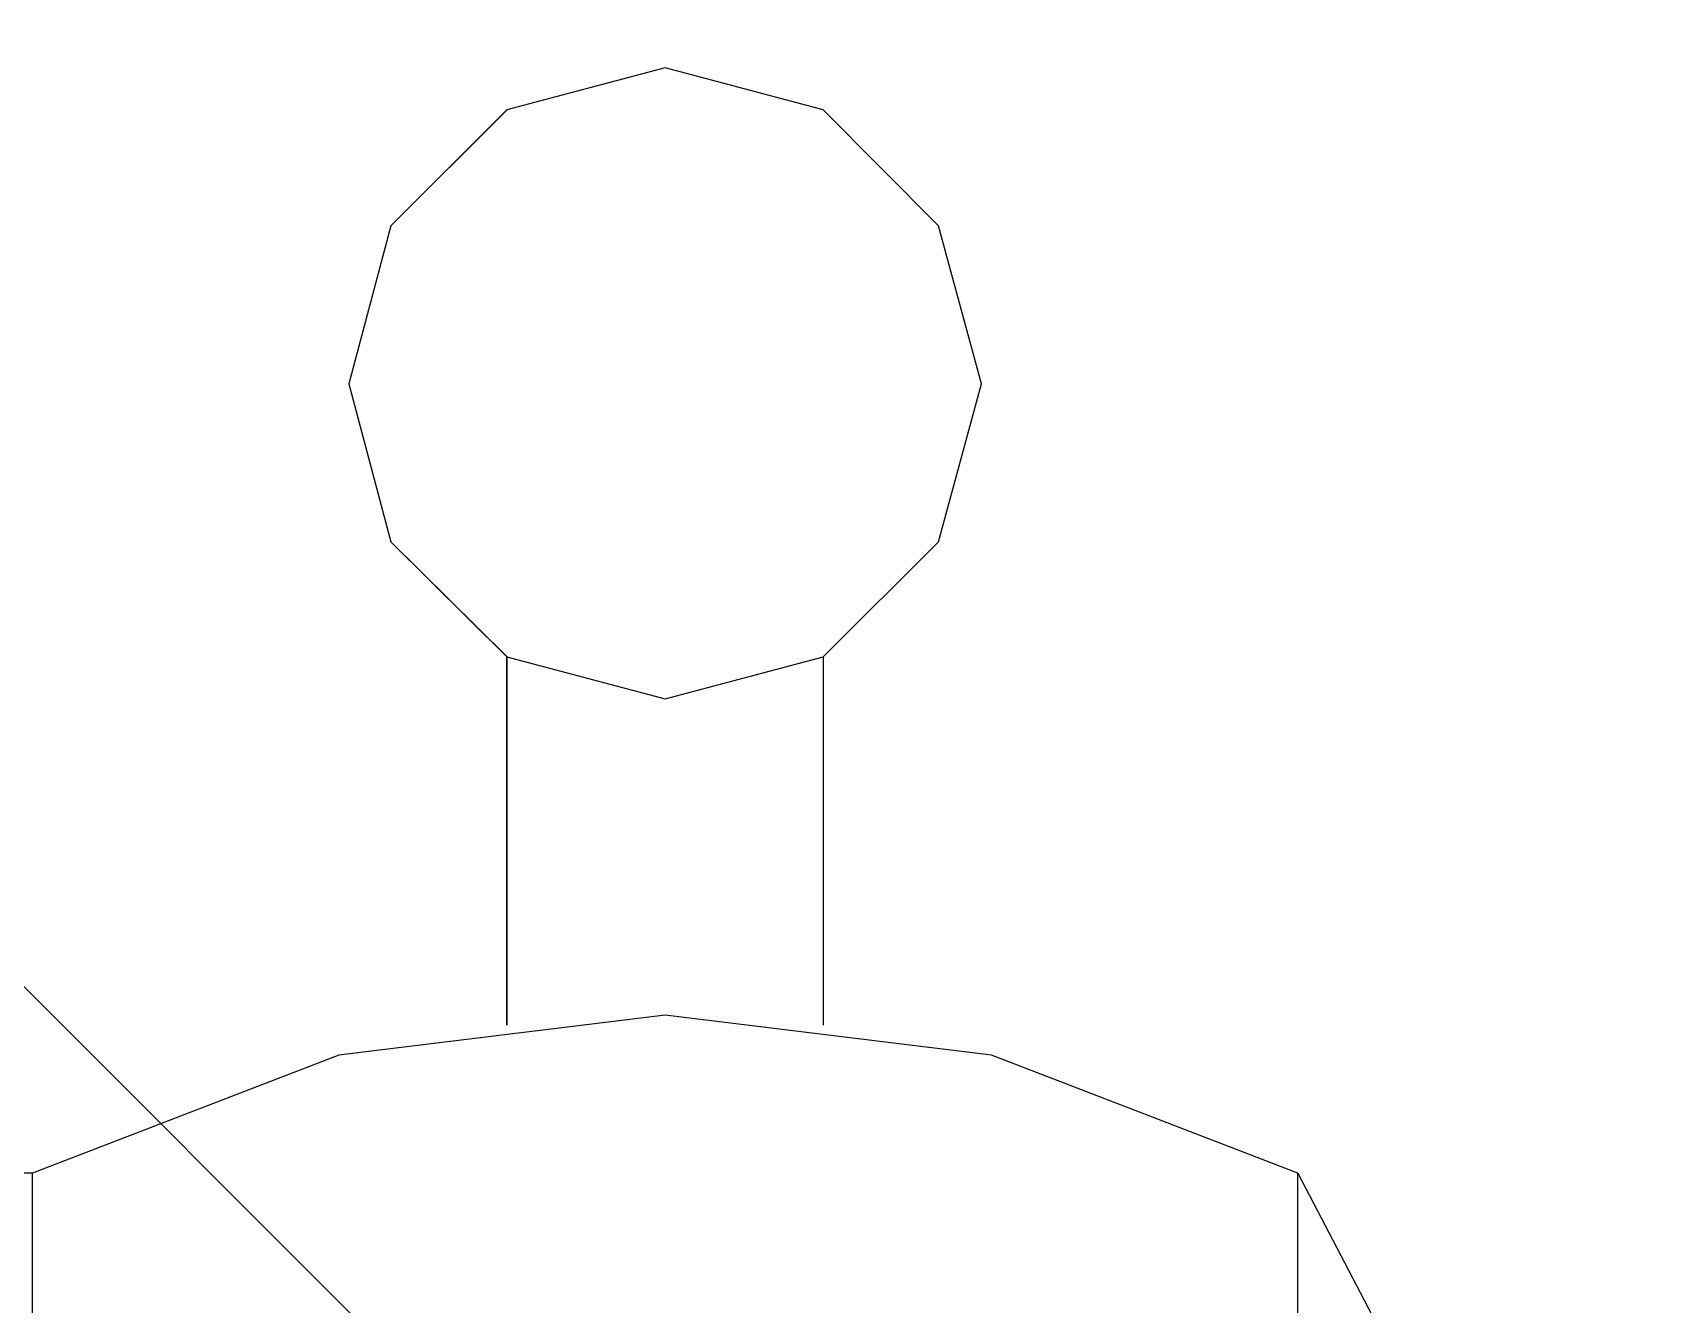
# Model space of a CAD drawing. Header units: millimetres. Extents: x 90 to 321, y 179 to 304.
# Drawn here: x 124.99654 to 125.0448, y 230.73942 to 230.77707 of the extents above; entities that cross this region are included whole.
import ezdxf

# ---------------------------------------------------------------- set-up
doc = ezdxf.new("R2010")
doc.units = ezdxf.units.MM
doc.layers.add('LEVEL', color=251, linetype='Continuous', lineweight=13)

# ---------------------------------------------------------------- blocks, each defined once
blk = doc.blocks.new('LLAVE-10')
at = {"color": 253, "lineweight": 13}
for points in [[(0.077307, 0.006724), (0.082903, 0.007895), (0.087989, 0.010491), (0.092245, 0.0143), (0.095373, 0.019087), (0.09716, 0.024535), (0.097458, 0.030238), (0.117631, 0.030238), (0.117631, 0.0336), (0.120142, 0.040111), (0.120993, 0.047048), (0.120142, 0.053985), (0.117631, 0.060497), (0.097458, 0.060497), (0.102225, 0.062986), (0.107545, 0.063859), (0.112864, 0.062986), (0.117631, 0.060497)], [(0.097458, 0.060497), (0.094947, 0.053985)], [(0.094947, 0.053985), (0.094096, 0.047048)], [(0.086478, 0.05041), (0.094309, 0.05041)], [(0.094096, 0.047048), (0.094947, 0.040111)], [(0.094309, 0.043686), (0.086478, 0.043686)], [(0.094947, 0.040111), (0.097458, 0.0336)]]:
    blk.add_lwpolyline(points, dxfattribs=at)
blk.add_lwpolyline([(0.074839, 0.05041), (0.073945, 0.047048), (0.074839, 0.043686), (0.077307, 0.041218), (0.080669, 0.040324), (0.084031, 0.041218), (0.086478, 0.043686), (0.087372, 0.047048), (0.086478, 0.05041), (0.084031, 0.052857), (0.080669, 0.053772), (0.077307, 0.052857)], close=True, dxfattribs=at)

msp = doc.modelspace()

# ---------------------------------------------------------------- hatches: boundary and pattern name
at = {"layer": 'LEVEL'}
h = msp.add_hatch(dxfattribs=at)
h.set_pattern_fill('ANSI31', color=256, scale=0.02, angle=90)
h.set_pattern_definition([(135, (194.2038, -317.713555), (-0.0449012806, -0.0449012806), [])])
h.paths.add_polyline_path([(113.06788, 222.827537), (113.06788, 219.467658), (113.43788, 219.467658), (113.83788, 219.467658), (113.83788, 219.996765), (113.866298, 219.996765), (113.866298, 222.16849), (113.85369, 222.16849), (113.844948, 222.16849, -1), (113.844948, 222.18049), (113.83788, 222.182628), (113.83788, 222.827537)])
h.paths.add_polyline_path([(113.647651, 220.360964), (113.647651, 219.734697), (113.186034, 219.734697), (113.186034, 220.360964)], flags=16)
h.paths.add_polyline_path([(113.06788, 226.447537), (113.06788, 223.087658), (113.83788, 223.087658), (113.83788, 223.107598), (113.83788, 223.732567), (113.844948, 223.734705, -1), (113.844948, 223.746705), (113.866298, 223.746705), (113.866298, 225.91843), (113.844948, 225.91843, -1), (113.844948, 225.93043), (113.83788, 225.932567), (113.83788, 226.447537)])
h.paths.add_polyline_path([(113.642028, 224.020879), (113.642028, 223.394612), (113.180411, 223.394612), (113.180411, 224.020879)], flags=16)
h.paths.add_polyline_path([(129.798602, 213.493723), (129.798602, 213.53215), (129.398602, 213.53215), (129.398602, 212.92715), (129.391534, 212.925012, -1), (129.391534, 212.913012), (129.370184, 212.913012), (129.370184, 212.883012), (129.370184, 211.441288), (129.391534, 211.441288, -1), (129.391534, 211.429288), (129.398602, 211.42715), (129.398602, 210.64215), (130.168604, 210.64215), (130.168604, 213.493723)])
h.paths.add_polyline_path([(130.036625, 211.395502), (130.036625, 210.769235), (129.575008, 210.769235), (129.575008, 211.395502)], flags=16)
h.paths.add_polyline_path([(129.398602, 222.842382), (129.398602, 222.807266), (129.398602, 222.174708), (129.391534, 222.17257, -1), (129.391534, 222.16057), (129.370184, 222.16057), (129.370184, 219.988846), (129.391534, 219.988846, -0.414214), (129.397534, 219.982846), (129.398602, 220.047266), (129.398602, 219.45215), (130.168602, 219.45215), (130.168602, 222.842382)])
h.paths.add_polyline_path([(130.031349, 220.264578), (130.031349, 219.638311), (129.569731, 219.638311), (129.569731, 220.264578)], flags=16)
h.paths.add_polyline_path([(129.798602, 226.462382), (129.398602, 226.462382), (129.398602, 225.939824), (129.391534, 225.937687, -1), (129.391534, 225.925687), (129.370184, 225.925687), (129.370184, 223.753962), (129.391534, 223.753962, -1), (129.391534, 223.741962), (129.398602, 223.739824), (129.398602, 223.07215), (130.168602, 223.07215), (130.168602, 226.462382)])
h.paths.add_polyline_path([(130.04238, 223.954826), (130.04238, 223.328559), (129.580763, 223.328559), (129.580763, 223.954826)], flags=16)
h.paths.add_polyline_path([(129.398602, 235.272382), (129.398602, 235.202382), (129.398602, 234.487382), (129.391534, 234.485245, -1), (129.391534, 234.473245), (129.370184, 234.473245), (129.370184, 233.00152), (129.382793, 233.00152), (129.391534, 233.00152, -1), (129.391534, 232.98952), (129.398602, 232.987382), (129.398602, 232.382382), (129.798602, 232.382382), (129.798602, 232.422562), (130.168604, 232.422562), (130.168604, 235.272382)])
h.paths.add_polyline_path([(130.015134, 233.189823), (130.015134, 232.563556), (129.553517, 232.563556), (129.553517, 233.189823)], flags=16)
h.paths.add_polyline_path([(129.964855, 232.870858), (129.964855, 233.174532), (129.815674, 233.174532), (129.815674, 232.870858)], flags=8)
h.paths.add_polyline_path([(129.964855, 232.591317), (129.964855, 232.887513), (129.815674, 232.887513), (129.815674, 232.591317)], flags=8)
h.paths.add_polyline_path([(129.745055, 232.872716), (129.745055, 233.197252), (129.600204, 233.197252), (129.600204, 232.872716)], flags=24)
h.paths.add_polyline_path([(129.745055, 232.636734), (129.745055, 232.841807), (129.600204, 232.841807), (129.600204, 232.636734)], flags=8)
h.paths.add_polyline_path([(129.917194, 233.291582), (129.917194, 234.390863), (129.680014, 234.390863), (129.680014, 233.291582)], flags=24)
h = msp.add_hatch(dxfattribs=at)
h.set_pattern_fill('ANSI31', color=256, scale=0.02, angle=90)
h.set_pattern_definition([(135, (194.202414, -41.77039), (-0.04490128, -0.04490128), [])])
h.paths.add_polyline_path([(124.847213, 229.072382), (124.847213, 231.272379), (126.047282, 231.272199), (126.047282, 231.192559), (126.047282, 229.938623), (126.046222, 229.938623, 1), (126.046222, 229.926623), (126.06542, 229.926623), (126.06542, 229.902059, 0.414042), (125.37142, 229.207651), (125.37142, 229.182651), (126.06542, 229.182651), (126.06542, 229.157651), (126.046222, 229.157651, 1), (126.046222, 229.145651), (126.047282, 229.145651), (126.047282, 229.072559)])

# ---------------------------------------------------------------- linework, layer by layer
msp.add_lwpolyline([(125.019938, 230.774788), (125.015259, 230.776032), (125.010579, 230.774788), (125.007144, 230.771352), (125.0059, 230.766673), (125.007144, 230.761993), (125.010579, 230.758587), (125.015259, 230.757343), (125.019938, 230.758587), (125.023344, 230.761993), (125.024618, 230.766673), (125.023344, 230.771352)], close=True)
msp.add_lwpolyline([(125.019938, 230.774788), (125.015259, 230.776032), (125.010579, 230.774788), (125.007144, 230.771352), (125.0059, 230.766673), (125.007144, 230.761993), (125.010579, 230.758587), (125.015259, 230.757343), (125.019938, 230.758587), (125.023344, 230.761993), (125.024618, 230.766673), (125.023344, 230.771352)], close=True)
msp.add_lwpolyline([(125.019938, 230.774788), (125.015259, 230.776032), (125.010579, 230.774788), (125.007144, 230.771352), (125.0059, 230.766673), (125.007144, 230.761993), (125.010579, 230.758587), (125.015259, 230.757343), (125.019938, 230.758587), (125.023344, 230.761993), (125.024618, 230.766673), (125.023344, 230.771352)], close=True)
msp.add_lwpolyline([(125.019938, 230.774788), (125.015259, 230.776032), (125.010579, 230.774788), (125.007144, 230.771352), (125.0059, 230.766673), (125.007144, 230.761993), (125.010579, 230.758587), (125.015259, 230.757343), (125.019938, 230.758587), (125.023344, 230.761993), (125.024618, 230.766673), (125.023344, 230.771352)], close=True)
msp.add_lwpolyline([(125.019938, 230.774788), (125.015259, 230.776032), (125.010579, 230.774788), (125.007144, 230.771352), (125.0059, 230.766673), (125.007144, 230.761993), (125.010579, 230.758587), (125.015259, 230.757343), (125.019938, 230.758587), (125.023344, 230.761993), (125.024618, 230.766673), (125.023344, 230.771352)], close=True)
msp.add_lwpolyline([(125.019938, 230.774788), (125.015259, 230.776032), (125.010579, 230.774788), (125.007144, 230.771352), (125.0059, 230.766673), (125.007144, 230.761993), (125.010579, 230.758587), (125.015259, 230.757343), (125.019938, 230.758587), (125.023344, 230.761993), (125.024618, 230.766673), (125.023344, 230.771352)], close=True)
msp.add_lwpolyline([(125.019938, 230.774788), (125.015259, 230.776032), (125.010579, 230.774788), (125.007144, 230.771352), (125.0059, 230.766673), (125.007144, 230.761993), (125.010579, 230.758587), (125.015259, 230.757343), (125.019938, 230.758587), (125.023344, 230.761993), (125.024618, 230.766673), (125.023344, 230.771352)], close=True)
msp.add_lwpolyline([(125.019938, 230.774788), (125.015259, 230.776032), (125.010579, 230.774788), (125.007144, 230.771352), (125.0059, 230.766673), (125.007144, 230.761993), (125.010579, 230.758587), (125.015259, 230.757343), (125.019938, 230.758587), (125.023344, 230.761993), (125.024618, 230.766673), (125.023344, 230.771352)], close=True)
msp.add_lwpolyline([(125.019938, 230.774788), (125.015259, 230.776032), (125.010579, 230.774788), (125.007144, 230.771352), (125.0059, 230.766673), (125.007144, 230.761993), (125.010579, 230.758587), (125.015259, 230.757343), (125.019938, 230.758587), (125.023344, 230.761993), (125.024618, 230.766673), (125.023344, 230.771352)], close=True)
msp.add_lwpolyline([(125.019938, 230.774788), (125.015259, 230.776032), (125.010579, 230.774788), (125.007144, 230.771352), (125.0059, 230.766673), (125.007144, 230.761993), (125.010579, 230.758587), (125.015259, 230.757343), (125.019938, 230.758587), (125.023344, 230.761993), (125.024618, 230.766673), (125.023344, 230.771352)], close=True)
msp.add_lwpolyline([(125.019938, 230.774788), (125.015259, 230.776032), (125.010579, 230.774788), (125.007144, 230.771352), (125.0059, 230.766673), (125.007144, 230.761993), (125.010579, 230.758587), (125.015259, 230.757343), (125.019938, 230.758587), (125.023344, 230.761993), (125.024618, 230.766673), (125.023344, 230.771352)], close=True)
msp.add_lwpolyline([(125.019938, 230.774788), (125.015259, 230.776032), (125.010579, 230.774788), (125.007144, 230.771352), (125.0059, 230.766673), (125.007144, 230.761993), (125.010579, 230.758587), (125.015259, 230.757343), (125.019938, 230.758587), (125.023344, 230.761993), (125.024618, 230.766673), (125.023344, 230.771352)], close=True)
msp.add_lwpolyline([(125.019938, 230.774788), (125.015259, 230.776032), (125.010579, 230.774788), (125.007144, 230.771352), (125.0059, 230.766673), (125.007144, 230.761993), (125.010579, 230.758587), (125.015259, 230.757343), (125.019938, 230.758587), (125.023344, 230.761993), (125.024618, 230.766673), (125.023344, 230.771352)], close=True)
msp.add_lwpolyline([(125.019938, 230.774788), (125.015259, 230.776032), (125.010579, 230.774788), (125.007144, 230.771352), (125.0059, 230.766673), (125.007144, 230.761993), (125.010579, 230.758587), (125.015259, 230.757343), (125.019938, 230.758587), (125.023344, 230.761993), (125.024618, 230.766673), (125.023344, 230.771352)], close=True)
msp.add_lwpolyline([(125.019938, 230.774788), (125.015259, 230.776032), (125.010579, 230.774788), (125.007144, 230.771352), (125.0059, 230.766673), (125.007144, 230.761993), (125.010579, 230.758587), (125.015259, 230.757343), (125.019938, 230.758587), (125.023344, 230.761993), (125.024618, 230.766673), (125.023344, 230.771352)], close=True)
msp.add_lwpolyline([(125.019938, 230.774788), (125.015259, 230.776032), (125.010579, 230.774788), (125.007144, 230.771352), (125.0059, 230.766673), (125.007144, 230.761993), (125.010579, 230.758587), (125.015259, 230.757343), (125.019938, 230.758587), (125.023344, 230.761993), (125.024618, 230.766673), (125.023344, 230.771352)], close=True)
msp.add_lwpolyline([(125.019938, 230.774788), (125.015259, 230.776032), (125.010579, 230.774788), (125.007144, 230.771352), (125.0059, 230.766673), (125.007144, 230.761993), (125.010579, 230.758587), (125.015259, 230.757343), (125.019938, 230.758587), (125.023344, 230.761993), (125.024618, 230.766673), (125.023344, 230.771352)], close=True)
msp.add_lwpolyline([(125.019938, 230.774788), (125.015259, 230.776032), (125.010579, 230.774788), (125.007144, 230.771352), (125.0059, 230.766673), (125.007144, 230.761993), (125.010579, 230.758587), (125.015259, 230.757343), (125.019938, 230.758587), (125.023344, 230.761993), (125.024618, 230.766673), (125.023344, 230.771352)], close=True)
msp.add_lwpolyline([(125.019938, 230.774788), (125.015259, 230.776032), (125.010579, 230.774788), (125.007144, 230.771352), (125.0059, 230.766673), (125.007144, 230.761993), (125.010579, 230.758587), (125.015259, 230.757343), (125.019938, 230.758587), (125.023344, 230.761993), (125.024618, 230.766673), (125.023344, 230.771352)], close=True)
msp.add_lwpolyline([(125.019938, 230.774788), (125.015259, 230.776032), (125.010579, 230.774788), (125.007144, 230.771352), (125.0059, 230.766673), (125.007144, 230.761993), (125.010579, 230.758587), (125.015259, 230.757343), (125.019938, 230.758587), (125.023344, 230.761993), (125.024618, 230.766673), (125.023344, 230.771352)], close=True)
msp.add_lwpolyline([(125.019938, 230.774788), (125.015259, 230.776032), (125.010579, 230.774788), (125.007144, 230.771352), (125.0059, 230.766673), (125.007144, 230.761993), (125.010579, 230.758587), (125.015259, 230.757343), (125.019938, 230.758587), (125.023344, 230.761993), (125.024618, 230.766673), (125.023344, 230.771352)], close=True)
msp.add_lwpolyline([(125.019938, 230.774788), (125.015259, 230.776032), (125.010579, 230.774788), (125.007144, 230.771352), (125.0059, 230.766673), (125.007144, 230.761993), (125.010579, 230.758587), (125.015259, 230.757343), (125.019938, 230.758587), (125.023344, 230.761993), (125.024618, 230.766673), (125.023344, 230.771352)], close=True)
msp.add_lwpolyline([(125.019938, 230.774788), (125.015259, 230.776032), (125.010579, 230.774788), (125.007144, 230.771352), (125.0059, 230.766673), (125.007144, 230.761993), (125.010579, 230.758587), (125.015259, 230.757343), (125.019938, 230.758587), (125.023344, 230.761993), (125.024618, 230.766673), (125.023344, 230.771352)], close=True)
msp.add_lwpolyline([(125.019938, 230.774788), (125.015259, 230.776032), (125.010579, 230.774788), (125.007144, 230.771352), (125.0059, 230.766673), (125.007144, 230.761993), (125.010579, 230.758587), (125.015259, 230.757343), (125.019938, 230.758587), (125.023344, 230.761993), (125.024618, 230.766673), (125.023344, 230.771352)], close=True)
msp.add_lwpolyline([(125.019938, 230.774788), (125.015259, 230.776032), (125.010579, 230.774788), (125.007144, 230.771352), (125.0059, 230.766673), (125.007144, 230.761993), (125.010579, 230.758587), (125.015259, 230.757343), (125.019938, 230.758587), (125.023344, 230.761993), (125.024618, 230.766673), (125.023344, 230.771352)], close=True)
msp.add_lwpolyline([(125.019938, 230.774788), (125.015259, 230.776032), (125.010579, 230.774788), (125.007144, 230.771352), (125.0059, 230.766673), (125.007144, 230.761993), (125.010579, 230.758587), (125.015259, 230.757343), (125.019938, 230.758587), (125.023344, 230.761993), (125.024618, 230.766673), (125.023344, 230.771352)], close=True)
msp.add_lwpolyline([(125.019938, 230.774788), (125.015259, 230.776032), (125.010579, 230.774788), (125.007144, 230.771352), (125.0059, 230.766673), (125.007144, 230.761993), (125.010579, 230.758587), (125.015259, 230.757343), (125.019938, 230.758587), (125.023344, 230.761993), (125.024618, 230.766673), (125.023344, 230.771352)], close=True)
msp.add_lwpolyline([(125.019938, 230.774788), (125.015259, 230.776032), (125.010579, 230.774788), (125.007144, 230.771352), (125.0059, 230.766673), (125.007144, 230.761993), (125.010579, 230.758587), (125.015259, 230.757343), (125.019938, 230.758587), (125.023344, 230.761993), (125.024618, 230.766673), (125.023344, 230.771352)], close=True)
msp.add_lwpolyline([(125.019938, 230.774788), (125.015259, 230.776032), (125.010579, 230.774788), (125.007144, 230.771352), (125.0059, 230.766673), (125.007144, 230.761993), (125.010579, 230.758587), (125.015259, 230.757343), (125.019938, 230.758587), (125.023344, 230.761993), (125.024618, 230.766673), (125.023344, 230.771352)], close=True)
msp.add_lwpolyline([(125.019938, 230.774788), (125.015259, 230.776032), (125.010579, 230.774788), (125.007144, 230.771352), (125.0059, 230.766673), (125.007144, 230.761993), (125.010579, 230.758587), (125.015259, 230.757343), (125.019938, 230.758587), (125.023344, 230.761993), (125.024618, 230.766673), (125.023344, 230.771352)], close=True)
msp.add_lwpolyline([(125.019938, 230.774788), (125.015259, 230.776032), (125.010579, 230.774788), (125.007144, 230.771352), (125.0059, 230.766673), (125.007144, 230.761993), (125.010579, 230.758587), (125.015259, 230.757343), (125.019938, 230.758587), (125.023344, 230.761993), (125.024618, 230.766673), (125.023344, 230.771352)], close=True)
msp.add_lwpolyline([(125.019938, 230.774788), (125.015259, 230.776032), (125.010579, 230.774788), (125.007144, 230.771352), (125.0059, 230.766673), (125.007144, 230.761993), (125.010579, 230.758587), (125.015259, 230.757343), (125.019938, 230.758587), (125.023344, 230.761993), (125.024618, 230.766673), (125.023344, 230.771352)], close=True)
msp.add_lwpolyline([(125.019938, 230.774788), (125.015259, 230.776032), (125.010579, 230.774788), (125.007144, 230.771352), (125.0059, 230.766673), (125.007144, 230.761993), (125.010579, 230.758587), (125.015259, 230.757343), (125.019938, 230.758587), (125.023344, 230.761993), (125.024618, 230.766673), (125.023344, 230.771352)], close=True)
msp.add_lwpolyline([(125.019938, 230.774788), (125.015259, 230.776032), (125.010579, 230.774788), (125.007144, 230.771352), (125.0059, 230.766673), (125.007144, 230.761993), (125.010579, 230.758587), (125.015259, 230.757343), (125.019938, 230.758587), (125.023344, 230.761993), (125.024618, 230.766673), (125.023344, 230.771352)], close=True)
msp.add_lwpolyline([(125.019938, 230.774788), (125.015259, 230.776032), (125.010579, 230.774788), (125.007144, 230.771352), (125.0059, 230.766673), (125.007144, 230.761993), (125.010579, 230.758587), (125.015259, 230.757343), (125.019938, 230.758587), (125.023344, 230.761993), (125.024618, 230.766673), (125.023344, 230.771352)], close=True)
msp.add_lwpolyline([(125.019938, 230.774788), (125.015259, 230.776032), (125.010579, 230.774788), (125.007144, 230.771352), (125.0059, 230.766673), (125.007144, 230.761993), (125.010579, 230.758587), (125.015259, 230.757343), (125.019938, 230.758587), (125.023344, 230.761993), (125.024618, 230.766673), (125.023344, 230.771352)], close=True)
msp.add_lwpolyline([(125.019938, 230.774788), (125.015259, 230.776032), (125.010579, 230.774788), (125.007144, 230.771352), (125.0059, 230.766673), (125.007144, 230.761993), (125.010579, 230.758587), (125.015259, 230.757343), (125.019938, 230.758587), (125.023344, 230.761993), (125.024618, 230.766673), (125.023344, 230.771352)], close=True)
msp.add_lwpolyline([(125.019938, 230.774788), (125.015259, 230.776032), (125.010579, 230.774788), (125.007144, 230.771352), (125.0059, 230.766673), (125.007144, 230.761993), (125.010579, 230.758587), (125.015259, 230.757343), (125.019938, 230.758587), (125.023344, 230.761993), (125.024618, 230.766673), (125.023344, 230.771352)], close=True)
msp.add_lwpolyline([(125.019938, 230.774788), (125.015259, 230.776032), (125.010579, 230.774788), (125.007144, 230.771352), (125.0059, 230.766673), (125.007144, 230.761993), (125.010579, 230.758587), (125.015259, 230.757343), (125.019938, 230.758587), (125.023344, 230.761993), (125.024618, 230.766673), (125.023344, 230.771352)], close=True)
msp.add_lwpolyline([(125.019938, 230.774788), (125.015259, 230.776032), (125.010579, 230.774788), (125.007144, 230.771352), (125.0059, 230.766673), (125.007144, 230.761993), (125.010579, 230.758587), (125.015259, 230.757343), (125.019938, 230.758587), (125.023344, 230.761993), (125.024618, 230.766673), (125.023344, 230.771352)], close=True)
msp.add_lwpolyline([(125.019938, 230.774788), (125.015259, 230.776032), (125.010579, 230.774788), (125.007144, 230.771352), (125.0059, 230.766673), (125.007144, 230.761993), (125.010579, 230.758587), (125.015259, 230.757343), (125.019938, 230.758587), (125.023344, 230.761993), (125.024618, 230.766673), (125.023344, 230.771352)], close=True)
msp.add_lwpolyline([(125.019938, 230.774788), (125.015259, 230.776032), (125.010579, 230.774788), (125.007144, 230.771352), (125.0059, 230.766673), (125.007144, 230.761993), (125.010579, 230.758587), (125.015259, 230.757343), (125.019938, 230.758587), (125.023344, 230.761993), (125.024618, 230.766673), (125.023344, 230.771352)], close=True)
for points in [[(124.959134, 230.771352), (124.960763, 230.763563), (124.964376, 230.756484), (124.969678, 230.750561), (124.976342, 230.746207), (124.983924, 230.743719), (124.991861, 230.743305), (124.991861, 230.715227), (124.996541, 230.715227), (125.005604, 230.711733), (125.015259, 230.710548), (125.024914, 230.711733), (125.033977, 230.715227), (125.033977, 230.743305), (125.037442, 230.73667), (125.038656, 230.729266), (125.037442, 230.721862), (125.033977, 230.715227)], [(124.959134, 230.771352), (124.960763, 230.763563), (124.964376, 230.756484), (124.969678, 230.750561), (124.976342, 230.746207), (124.983924, 230.743719), (124.991861, 230.743305), (124.991861, 230.715227), (124.996541, 230.715227), (125.005604, 230.711733), (125.015259, 230.710548), (125.024914, 230.711733), (125.033977, 230.715227), (125.033977, 230.743305), (125.037442, 230.73667), (125.038656, 230.729266), (125.037442, 230.721862), (125.033977, 230.715227)], [(124.959134, 230.771352), (124.960763, 230.763563), (124.964376, 230.756484), (124.969678, 230.750561), (124.976342, 230.746207), (124.983924, 230.743719), (124.991861, 230.743305), (124.991861, 230.715227), (124.996541, 230.715227), (125.005604, 230.711733), (125.015259, 230.710548), (125.024914, 230.711733), (125.033977, 230.715227), (125.033977, 230.743305), (125.037442, 230.73667), (125.038656, 230.729266), (125.037442, 230.721862), (125.033977, 230.715227)], [(124.959134, 230.771352), (124.960763, 230.763563), (124.964376, 230.756484), (124.969678, 230.750561), (124.976342, 230.746207), (124.983924, 230.743719), (124.991861, 230.743305), (124.991861, 230.715227), (124.996541, 230.715227), (125.005604, 230.711733), (125.015259, 230.710548), (125.024914, 230.711733), (125.033977, 230.715227), (125.033977, 230.743305), (125.037442, 230.73667), (125.038656, 230.729266), (125.037442, 230.721862), (125.033977, 230.715227)], [(124.959134, 230.771352), (124.960763, 230.763563), (124.964376, 230.756484), (124.969678, 230.750561), (124.976342, 230.746207), (124.983924, 230.743719), (124.991861, 230.743305), (124.991861, 230.715227), (124.996541, 230.715227), (125.005604, 230.711733), (125.015259, 230.710548), (125.024914, 230.711733), (125.033977, 230.715227), (125.033977, 230.743305), (125.037442, 230.73667), (125.038656, 230.729266), (125.037442, 230.721862), (125.033977, 230.715227)], [(124.959134, 230.771352), (124.960763, 230.763563), (124.964376, 230.756484), (124.969678, 230.750561), (124.976342, 230.746207), (124.983924, 230.743719), (124.991861, 230.743305), (124.991861, 230.715227), (124.996541, 230.715227), (125.005604, 230.711733), (125.015259, 230.710548), (125.024914, 230.711733), (125.033977, 230.715227), (125.033977, 230.743305), (125.037442, 230.73667), (125.038656, 230.729266), (125.037442, 230.721862), (125.033977, 230.715227)], [(124.959134, 230.771352), (124.960763, 230.763563), (124.964376, 230.756484), (124.969678, 230.750561), (124.976342, 230.746207), (124.983924, 230.743719), (124.991861, 230.743305), (124.991861, 230.715227), (124.996541, 230.715227), (125.005604, 230.711733), (125.015259, 230.710548), (125.024914, 230.711733), (125.033977, 230.715227), (125.033977, 230.743305), (125.037442, 230.73667), (125.038656, 230.729266), (125.037442, 230.721862), (125.033977, 230.715227)], [(124.959134, 230.771352), (124.960763, 230.763563), (124.964376, 230.756484), (124.969678, 230.750561), (124.976342, 230.746207), (124.983924, 230.743719), (124.991861, 230.743305), (124.991861, 230.715227), (124.996541, 230.715227), (125.005604, 230.711733), (125.015259, 230.710548), (125.024914, 230.711733), (125.033977, 230.715227), (125.033977, 230.743305), (125.037442, 230.73667), (125.038656, 230.729266), (125.037442, 230.721862), (125.033977, 230.715227)], [(124.959134, 230.771352), (124.960763, 230.763563), (124.964376, 230.756484), (124.969678, 230.750561), (124.976342, 230.746207), (124.983924, 230.743719), (124.991861, 230.743305), (124.991861, 230.715227), (124.996541, 230.715227), (125.005604, 230.711733), (125.015259, 230.710548), (125.024914, 230.711733), (125.033977, 230.715227), (125.033977, 230.743305), (125.037442, 230.73667), (125.038656, 230.729266), (125.037442, 230.721862), (125.033977, 230.715227)], [(124.959134, 230.771352), (124.960763, 230.763563), (124.964376, 230.756484), (124.969678, 230.750561), (124.976342, 230.746207), (124.983924, 230.743719), (124.991861, 230.743305), (124.991861, 230.715227), (124.996541, 230.715227), (125.005604, 230.711733), (125.015259, 230.710548), (125.024914, 230.711733), (125.033977, 230.715227), (125.033977, 230.743305), (125.037442, 230.73667), (125.038656, 230.729266), (125.037442, 230.721862), (125.033977, 230.715227)], [(124.959134, 230.771352), (124.960763, 230.763563), (124.964376, 230.756484), (124.969678, 230.750561), (124.976342, 230.746207), (124.983924, 230.743719), (124.991861, 230.743305), (124.991861, 230.715227), (124.996541, 230.715227), (125.005604, 230.711733), (125.015259, 230.710548), (125.024914, 230.711733), (125.033977, 230.715227), (125.033977, 230.743305), (125.037442, 230.73667), (125.038656, 230.729266), (125.037442, 230.721862), (125.033977, 230.715227)], [(124.959134, 230.771352), (124.960763, 230.763563), (124.964376, 230.756484), (124.969678, 230.750561), (124.976342, 230.746207), (124.983924, 230.743719), (124.991861, 230.743305), (124.991861, 230.715227), (124.996541, 230.715227), (125.005604, 230.711733), (125.015259, 230.710548), (125.024914, 230.711733), (125.033977, 230.715227), (125.033977, 230.743305), (125.037442, 230.73667), (125.038656, 230.729266), (125.037442, 230.721862), (125.033977, 230.715227)], [(124.959134, 230.771352), (124.960763, 230.763563), (124.964376, 230.756484), (124.969678, 230.750561), (124.976342, 230.746207), (124.983924, 230.743719), (124.991861, 230.743305), (124.991861, 230.715227), (124.996541, 230.715227), (125.005604, 230.711733), (125.015259, 230.710548), (125.024914, 230.711733), (125.033977, 230.715227), (125.033977, 230.743305), (125.037442, 230.73667), (125.038656, 230.729266), (125.037442, 230.721862), (125.033977, 230.715227)], [(124.959134, 230.771352), (124.960763, 230.763563), (124.964376, 230.756484), (124.969678, 230.750561), (124.976342, 230.746207), (124.983924, 230.743719), (124.991861, 230.743305), (124.991861, 230.715227), (124.996541, 230.715227), (125.005604, 230.711733), (125.015259, 230.710548), (125.024914, 230.711733), (125.033977, 230.715227), (125.033977, 230.743305), (125.037442, 230.73667), (125.038656, 230.729266), (125.037442, 230.721862), (125.033977, 230.715227)], [(124.959134, 230.771352), (124.960763, 230.763563), (124.964376, 230.756484), (124.969678, 230.750561), (124.976342, 230.746207), (124.983924, 230.743719), (124.991861, 230.743305), (124.991861, 230.715227), (124.996541, 230.715227), (125.005604, 230.711733), (125.015259, 230.710548), (125.024914, 230.711733), (125.033977, 230.715227), (125.033977, 230.743305), (125.037442, 230.73667), (125.038656, 230.729266), (125.037442, 230.721862), (125.033977, 230.715227)], [(124.959134, 230.771352), (124.960763, 230.763563), (124.964376, 230.756484), (124.969678, 230.750561), (124.976342, 230.746207), (124.983924, 230.743719), (124.991861, 230.743305), (124.991861, 230.715227), (124.996541, 230.715227), (125.005604, 230.711733), (125.015259, 230.710548), (125.024914, 230.711733), (125.033977, 230.715227), (125.033977, 230.743305), (125.037442, 230.73667), (125.038656, 230.729266), (125.037442, 230.721862), (125.033977, 230.715227)], [(124.959134, 230.771352), (124.960763, 230.763563), (124.964376, 230.756484), (124.969678, 230.750561), (124.976342, 230.746207), (124.983924, 230.743719), (124.991861, 230.743305), (124.991861, 230.715227), (124.996541, 230.715227), (125.005604, 230.711733), (125.015259, 230.710548), (125.024914, 230.711733), (125.033977, 230.715227), (125.033977, 230.743305), (125.037442, 230.73667), (125.038656, 230.729266), (125.037442, 230.721862), (125.033977, 230.715227)], [(124.959134, 230.771352), (124.960763, 230.763563), (124.964376, 230.756484), (124.969678, 230.750561), (124.976342, 230.746207), (124.983924, 230.743719), (124.991861, 230.743305), (124.991861, 230.715227), (124.996541, 230.715227), (125.005604, 230.711733), (125.015259, 230.710548), (125.024914, 230.711733), (125.033977, 230.715227), (125.033977, 230.743305), (125.037442, 230.73667), (125.038656, 230.729266), (125.037442, 230.721862), (125.033977, 230.715227)], [(124.959134, 230.771352), (124.960763, 230.763563), (124.964376, 230.756484), (124.969678, 230.750561), (124.976342, 230.746207), (124.983924, 230.743719), (124.991861, 230.743305), (124.991861, 230.715227), (124.996541, 230.715227), (125.005604, 230.711733), (125.015259, 230.710548), (125.024914, 230.711733), (125.033977, 230.715227), (125.033977, 230.743305), (125.037442, 230.73667), (125.038656, 230.729266), (125.037442, 230.721862), (125.033977, 230.715227)], [(124.959134, 230.771352), (124.960763, 230.763563), (124.964376, 230.756484), (124.969678, 230.750561), (124.976342, 230.746207), (124.983924, 230.743719), (124.991861, 230.743305), (124.991861, 230.715227), (124.996541, 230.715227), (125.005604, 230.711733), (125.015259, 230.710548), (125.024914, 230.711733), (125.033977, 230.715227), (125.033977, 230.743305), (125.037442, 230.73667), (125.038656, 230.729266), (125.037442, 230.721862), (125.033977, 230.715227)], [(124.959134, 230.771352), (124.960763, 230.763563), (124.964376, 230.756484), (124.969678, 230.750561), (124.976342, 230.746207), (124.983924, 230.743719), (124.991861, 230.743305), (124.991861, 230.715227), (124.996541, 230.715227), (125.005604, 230.711733), (125.015259, 230.710548), (125.024914, 230.711733), (125.033977, 230.715227), (125.033977, 230.743305), (125.037442, 230.73667), (125.038656, 230.729266), (125.037442, 230.721862), (125.033977, 230.715227)], [(124.959134, 230.771352), (124.960763, 230.763563), (124.964376, 230.756484), (124.969678, 230.750561), (124.976342, 230.746207), (124.983924, 230.743719), (124.991861, 230.743305), (124.991861, 230.715227), (124.996541, 230.715227), (125.005604, 230.711733), (125.015259, 230.710548), (125.024914, 230.711733), (125.033977, 230.715227), (125.033977, 230.743305), (125.037442, 230.73667), (125.038656, 230.729266), (125.037442, 230.721862), (125.033977, 230.715227)], [(124.959134, 230.771352), (124.960763, 230.763563), (124.964376, 230.756484), (124.969678, 230.750561), (124.976342, 230.746207), (124.983924, 230.743719), (124.991861, 230.743305), (124.991861, 230.715227), (124.996541, 230.715227), (125.005604, 230.711733), (125.015259, 230.710548), (125.024914, 230.711733), (125.033977, 230.715227), (125.033977, 230.743305), (125.037442, 230.73667), (125.038656, 230.729266), (125.037442, 230.721862), (125.033977, 230.715227)], [(124.959134, 230.771352), (124.960763, 230.763563), (124.964376, 230.756484), (124.969678, 230.750561), (124.976342, 230.746207), (124.983924, 230.743719), (124.991861, 230.743305), (124.991861, 230.715227), (124.996541, 230.715227), (125.005604, 230.711733), (125.015259, 230.710548), (125.024914, 230.711733), (125.033977, 230.715227), (125.033977, 230.743305), (125.037442, 230.73667), (125.038656, 230.729266), (125.037442, 230.721862), (125.033977, 230.715227)], [(124.959134, 230.771352), (124.960763, 230.763563), (124.964376, 230.756484), (124.969678, 230.750561), (124.976342, 230.746207), (124.983924, 230.743719), (124.991861, 230.743305), (124.991861, 230.715227), (124.996541, 230.715227), (125.005604, 230.711733), (125.015259, 230.710548), (125.024914, 230.711733), (125.033977, 230.715227), (125.033977, 230.743305), (125.037442, 230.73667), (125.038656, 230.729266), (125.037442, 230.721862), (125.033977, 230.715227)], [(124.959134, 230.771352), (124.960763, 230.763563), (124.964376, 230.756484), (124.969678, 230.750561), (124.976342, 230.746207), (124.983924, 230.743719), (124.991861, 230.743305), (124.991861, 230.715227), (124.996541, 230.715227), (125.005604, 230.711733), (125.015259, 230.710548), (125.024914, 230.711733), (125.033977, 230.715227), (125.033977, 230.743305), (125.037442, 230.73667), (125.038656, 230.729266), (125.037442, 230.721862), (125.033977, 230.715227)], [(124.959134, 230.771352), (124.960763, 230.763563), (124.964376, 230.756484), (124.969678, 230.750561), (124.976342, 230.746207), (124.983924, 230.743719), (124.991861, 230.743305), (124.991861, 230.715227), (124.996541, 230.715227), (125.005604, 230.711733), (125.015259, 230.710548), (125.024914, 230.711733), (125.033977, 230.715227), (125.033977, 230.743305), (125.037442, 230.73667), (125.038656, 230.729266), (125.037442, 230.721862), (125.033977, 230.715227)], [(124.959134, 230.771352), (124.960763, 230.763563), (124.964376, 230.756484), (124.969678, 230.750561), (124.976342, 230.746207), (124.983924, 230.743719), (124.991861, 230.743305), (124.991861, 230.715227), (124.996541, 230.715227), (125.005604, 230.711733), (125.015259, 230.710548), (125.024914, 230.711733), (125.033977, 230.715227), (125.033977, 230.743305), (125.037442, 230.73667), (125.038656, 230.729266), (125.037442, 230.721862), (125.033977, 230.715227)], [(124.959134, 230.771352), (124.960763, 230.763563), (124.964376, 230.756484), (124.969678, 230.750561), (124.976342, 230.746207), (124.983924, 230.743719), (124.991861, 230.743305), (124.991861, 230.715227), (124.996541, 230.715227), (125.005604, 230.711733), (125.015259, 230.710548), (125.024914, 230.711733), (125.033977, 230.715227), (125.033977, 230.743305), (125.037442, 230.73667), (125.038656, 230.729266), (125.037442, 230.721862), (125.033977, 230.715227)], [(124.959134, 230.771352), (124.960763, 230.763563), (124.964376, 230.756484), (124.969678, 230.750561), (124.976342, 230.746207), (124.983924, 230.743719), (124.991861, 230.743305), (124.991861, 230.715227), (124.996541, 230.715227), (125.005604, 230.711733), (125.015259, 230.710548), (125.024914, 230.711733), (125.033977, 230.715227), (125.033977, 230.743305), (125.037442, 230.73667), (125.038656, 230.729266), (125.037442, 230.721862), (125.033977, 230.715227)], [(124.959134, 230.771352), (124.960763, 230.763563), (124.964376, 230.756484), (124.969678, 230.750561), (124.976342, 230.746207), (124.983924, 230.743719), (124.991861, 230.743305), (124.991861, 230.715227), (124.996541, 230.715227), (125.005604, 230.711733), (125.015259, 230.710548), (125.024914, 230.711733), (125.033977, 230.715227), (125.033977, 230.743305), (125.037442, 230.73667), (125.038656, 230.729266), (125.037442, 230.721862), (125.033977, 230.715227)], [(124.959134, 230.771352), (124.960763, 230.763563), (124.964376, 230.756484), (124.969678, 230.750561), (124.976342, 230.746207), (124.983924, 230.743719), (124.991861, 230.743305), (124.991861, 230.715227), (124.996541, 230.715227), (125.005604, 230.711733), (125.015259, 230.710548), (125.024914, 230.711733), (125.033977, 230.715227), (125.033977, 230.743305), (125.037442, 230.73667), (125.038656, 230.729266), (125.037442, 230.721862), (125.033977, 230.715227)], [(124.959134, 230.771352), (124.960763, 230.763563), (124.964376, 230.756484), (124.969678, 230.750561), (124.976342, 230.746207), (124.983924, 230.743719), (124.991861, 230.743305), (124.991861, 230.715227), (124.996541, 230.715227), (125.005604, 230.711733), (125.015259, 230.710548), (125.024914, 230.711733), (125.033977, 230.715227), (125.033977, 230.743305), (125.037442, 230.73667), (125.038656, 230.729266), (125.037442, 230.721862), (125.033977, 230.715227)], [(124.959134, 230.771352), (124.960763, 230.763563), (124.964376, 230.756484), (124.969678, 230.750561), (124.976342, 230.746207), (124.983924, 230.743719), (124.991861, 230.743305), (124.991861, 230.715227), (124.996541, 230.715227), (125.005604, 230.711733), (125.015259, 230.710548), (125.024914, 230.711733), (125.033977, 230.715227), (125.033977, 230.743305), (125.037442, 230.73667), (125.038656, 230.729266), (125.037442, 230.721862), (125.033977, 230.715227)], [(124.959134, 230.771352), (124.960763, 230.763563), (124.964376, 230.756484), (124.969678, 230.750561), (124.976342, 230.746207), (124.983924, 230.743719), (124.991861, 230.743305), (124.991861, 230.715227), (124.996541, 230.715227), (125.005604, 230.711733), (125.015259, 230.710548), (125.024914, 230.711733), (125.033977, 230.715227), (125.033977, 230.743305), (125.037442, 230.73667), (125.038656, 230.729266), (125.037442, 230.721862), (125.033977, 230.715227)], [(124.959134, 230.771352), (124.960763, 230.763563), (124.964376, 230.756484), (124.969678, 230.750561), (124.976342, 230.746207), (124.983924, 230.743719), (124.991861, 230.743305), (124.991861, 230.715227), (124.996541, 230.715227), (125.005604, 230.711733), (125.015259, 230.710548), (125.024914, 230.711733), (125.033977, 230.715227), (125.033977, 230.743305), (125.037442, 230.73667), (125.038656, 230.729266), (125.037442, 230.721862), (125.033977, 230.715227)], [(124.959134, 230.771352), (124.960763, 230.763563), (124.964376, 230.756484), (124.969678, 230.750561), (124.976342, 230.746207), (124.983924, 230.743719), (124.991861, 230.743305), (124.991861, 230.715227), (124.996541, 230.715227), (125.005604, 230.711733), (125.015259, 230.710548), (125.024914, 230.711733), (125.033977, 230.715227), (125.033977, 230.743305), (125.037442, 230.73667), (125.038656, 230.729266), (125.037442, 230.721862), (125.033977, 230.715227)], [(124.959134, 230.771352), (124.960763, 230.763563), (124.964376, 230.756484), (124.969678, 230.750561), (124.976342, 230.746207), (124.983924, 230.743719), (124.991861, 230.743305), (124.991861, 230.715227), (124.996541, 230.715227), (125.005604, 230.711733), (125.015259, 230.710548), (125.024914, 230.711733), (125.033977, 230.715227), (125.033977, 230.743305), (125.037442, 230.73667), (125.038656, 230.729266), (125.037442, 230.721862), (125.033977, 230.715227)], [(124.959134, 230.771352), (124.960763, 230.763563), (124.964376, 230.756484), (124.969678, 230.750561), (124.976342, 230.746207), (124.983924, 230.743719), (124.991861, 230.743305), (124.991861, 230.715227), (124.996541, 230.715227), (125.005604, 230.711733), (125.015259, 230.710548), (125.024914, 230.711733), (125.033977, 230.715227), (125.033977, 230.743305), (125.037442, 230.73667), (125.038656, 230.729266), (125.037442, 230.721862), (125.033977, 230.715227)], [(124.959134, 230.771352), (124.960763, 230.763563), (124.964376, 230.756484), (124.969678, 230.750561), (124.976342, 230.746207), (124.983924, 230.743719), (124.991861, 230.743305), (124.991861, 230.715227), (124.996541, 230.715227), (125.005604, 230.711733), (125.015259, 230.710548), (125.024914, 230.711733), (125.033977, 230.715227), (125.033977, 230.743305), (125.037442, 230.73667), (125.038656, 230.729266), (125.037442, 230.721862), (125.033977, 230.715227)], [(124.959134, 230.771352), (124.960763, 230.763563), (124.964376, 230.756484), (124.969678, 230.750561), (124.976342, 230.746207), (124.983924, 230.743719), (124.991861, 230.743305), (124.991861, 230.715227), (124.996541, 230.715227), (125.005604, 230.711733), (125.015259, 230.710548), (125.024914, 230.711733), (125.033977, 230.715227), (125.033977, 230.743305), (125.037442, 230.73667), (125.038656, 230.729266), (125.037442, 230.721862), (125.033977, 230.715227)], [(124.959134, 230.771352), (124.960763, 230.763563), (124.964376, 230.756484), (124.969678, 230.750561), (124.976342, 230.746207), (124.983924, 230.743719), (124.991861, 230.743305), (124.991861, 230.715227), (124.996541, 230.715227), (125.005604, 230.711733), (125.015259, 230.710548), (125.024914, 230.711733), (125.033977, 230.715227), (125.033977, 230.743305), (125.037442, 230.73667), (125.038656, 230.729266), (125.037442, 230.721862), (125.033977, 230.715227)], [(125.010579, 230.747688), (125.010579, 230.758587)], [(125.010579, 230.747688), (125.010579, 230.758587)], [(125.010579, 230.747688), (125.010579, 230.758587)], [(125.010579, 230.747688), (125.010579, 230.758587)], [(125.010579, 230.747688), (125.010579, 230.758587)], [(125.010579, 230.747688), (125.010579, 230.758587)], [(125.010579, 230.747688), (125.010579, 230.758587)], [(125.010579, 230.747688), (125.010579, 230.758587)], [(125.010579, 230.747688), (125.010579, 230.758587)], [(125.010579, 230.747688), (125.010579, 230.758587)], [(125.010579, 230.747688), (125.010579, 230.758587)], [(125.010579, 230.747688), (125.010579, 230.758587)], [(125.010579, 230.747688), (125.010579, 230.758587)], [(125.010579, 230.747688), (125.010579, 230.758587)], [(125.010579, 230.747688), (125.010579, 230.758587)], [(125.010579, 230.747688), (125.010579, 230.758587)], [(125.010579, 230.747688), (125.010579, 230.758587)], [(125.010579, 230.747688), (125.010579, 230.758587)], [(125.010579, 230.747688), (125.010579, 230.758587)], [(125.010579, 230.747688), (125.010579, 230.758587)], [(125.010579, 230.747688), (125.010579, 230.758587)], [(125.010579, 230.747688), (125.010579, 230.758587)], [(125.010579, 230.747688), (125.010579, 230.758587)], [(125.010579, 230.747688), (125.010579, 230.758587)], [(125.010579, 230.747688), (125.010579, 230.758587)], [(125.010579, 230.747688), (125.010579, 230.758587)], [(125.010579, 230.747688), (125.010579, 230.758587)], [(125.010579, 230.747688), (125.010579, 230.758587)], [(125.010579, 230.747688), (125.010579, 230.758587)], [(125.010579, 230.747688), (125.010579, 230.758587)], [(125.010579, 230.747688), (125.010579, 230.758587)], [(125.010579, 230.747688), (125.010579, 230.758587)], [(125.010579, 230.747688), (125.010579, 230.758587)], [(125.010579, 230.747688), (125.010579, 230.758587)], [(125.010579, 230.747688), (125.010579, 230.758587)], [(125.010579, 230.747688), (125.010579, 230.758587)], [(125.010579, 230.747688), (125.010579, 230.758587)], [(125.010579, 230.747688), (125.010579, 230.758587)], [(125.010579, 230.747688), (125.010579, 230.758587)], [(125.010579, 230.747688), (125.010579, 230.758587)], [(125.010579, 230.747688), (125.010579, 230.758587)], [(125.010579, 230.747688), (125.010579, 230.758587)], [(125.019938, 230.758587), (125.019938, 230.747688)], [(125.019938, 230.758587), (125.019938, 230.747688)], [(125.019938, 230.758587), (125.019938, 230.747688)], [(125.019938, 230.758587), (125.019938, 230.747688)], [(125.019938, 230.758587), (125.019938, 230.747688)], [(125.019938, 230.758587), (125.019938, 230.747688)], [(125.019938, 230.758587), (125.019938, 230.747688)], [(125.019938, 230.758587), (125.019938, 230.747688)], [(125.019938, 230.758587), (125.019938, 230.747688)], [(125.019938, 230.758587), (125.019938, 230.747688)], [(125.019938, 230.758587), (125.019938, 230.747688)], [(125.019938, 230.758587), (125.019938, 230.747688)], [(125.019938, 230.758587), (125.019938, 230.747688)], [(125.019938, 230.758587), (125.019938, 230.747688)], [(125.019938, 230.758587), (125.019938, 230.747688)], [(125.019938, 230.758587), (125.019938, 230.747688)], [(125.019938, 230.758587), (125.019938, 230.747688)], [(125.019938, 230.758587), (125.019938, 230.747688)], [(125.019938, 230.758587), (125.019938, 230.747688)], [(125.019938, 230.758587), (125.019938, 230.747688)], [(125.019938, 230.758587), (125.019938, 230.747688)], [(125.019938, 230.758587), (125.019938, 230.747688)], [(125.019938, 230.758587), (125.019938, 230.747688)], [(125.019938, 230.758587), (125.019938, 230.747688)], [(125.019938, 230.758587), (125.019938, 230.747688)], [(125.019938, 230.758587), (125.019938, 230.747688)], [(125.019938, 230.758587), (125.019938, 230.747688)], [(125.019938, 230.758587), (125.019938, 230.747688)], [(125.019938, 230.758587), (125.019938, 230.747688)], [(125.019938, 230.758587), (125.019938, 230.747688)], [(125.019938, 230.758587), (125.019938, 230.747688)], [(125.019938, 230.758587), (125.019938, 230.747688)], [(125.019938, 230.758587), (125.019938, 230.747688)], [(125.019938, 230.758587), (125.019938, 230.747688)], [(125.019938, 230.758587), (125.019938, 230.747688)], [(125.019938, 230.758587), (125.019938, 230.747688)], [(125.019938, 230.758587), (125.019938, 230.747688)], [(125.019938, 230.758587), (125.019938, 230.747688)], [(125.019938, 230.758587), (125.019938, 230.747688)], [(125.019938, 230.758587), (125.019938, 230.747688)], [(125.019938, 230.758587), (125.019938, 230.747688)], [(125.019938, 230.758587), (125.019938, 230.747688)], [(125.015259, 230.747984), (125.005604, 230.746799)], [(125.015259, 230.747984), (125.005604, 230.746799)], [(125.015259, 230.747984), (125.005604, 230.746799)], [(125.015259, 230.747984), (125.005604, 230.746799)], [(125.015259, 230.747984), (125.005604, 230.746799)], [(125.015259, 230.747984), (125.005604, 230.746799)], [(125.015259, 230.747984), (125.005604, 230.746799)], [(125.015259, 230.747984), (125.005604, 230.746799)], [(125.015259, 230.747984), (125.005604, 230.746799)], [(125.015259, 230.747984), (125.005604, 230.746799)], [(125.015259, 230.747984), (125.005604, 230.746799)], [(125.015259, 230.747984), (125.005604, 230.746799)], [(125.015259, 230.747984), (125.005604, 230.746799)], [(125.015259, 230.747984), (125.005604, 230.746799)], [(125.015259, 230.747984), (125.005604, 230.746799)], [(125.015259, 230.747984), (125.005604, 230.746799)], [(125.015259, 230.747984), (125.005604, 230.746799)], [(125.015259, 230.747984), (125.005604, 230.746799)], [(125.015259, 230.747984), (125.005604, 230.746799)], [(125.015259, 230.747984), (125.005604, 230.746799)], [(125.015259, 230.747984), (125.005604, 230.746799)], [(125.015259, 230.747984), (125.005604, 230.746799)], [(125.015259, 230.747984), (125.005604, 230.746799)], [(125.015259, 230.747984), (125.005604, 230.746799)], [(125.015259, 230.747984), (125.005604, 230.746799)], [(125.015259, 230.747984), (125.005604, 230.746799)], [(125.015259, 230.747984), (125.005604, 230.746799)], [(125.015259, 230.747984), (125.005604, 230.746799)], [(125.015259, 230.747984), (125.005604, 230.746799)], [(125.015259, 230.747984), (125.005604, 230.746799)], [(125.015259, 230.747984), (125.005604, 230.746799)], [(125.015259, 230.747984), (125.005604, 230.746799)], [(125.015259, 230.747984), (125.005604, 230.746799)], [(125.015259, 230.747984), (125.005604, 230.746799)], [(125.015259, 230.747984), (125.005604, 230.746799)], [(125.015259, 230.747984), (125.005604, 230.746799)], [(125.015259, 230.747984), (125.005604, 230.746799)], [(125.015259, 230.747984), (125.005604, 230.746799)], [(125.015259, 230.747984), (125.005604, 230.746799)], [(125.015259, 230.747984), (125.005604, 230.746799)], [(125.015259, 230.747984), (125.005604, 230.746799)], [(125.015259, 230.747984), (125.005604, 230.746799)], [(125.024914, 230.746799), (125.015259, 230.747984)], [(125.024914, 230.746799), (125.015259, 230.747984)], [(125.024914, 230.746799), (125.015259, 230.747984)], [(125.024914, 230.746799), (125.015259, 230.747984)], [(125.024914, 230.746799), (125.015259, 230.747984)], [(125.024914, 230.746799), (125.015259, 230.747984)], [(125.024914, 230.746799), (125.015259, 230.747984)], [(125.024914, 230.746799), (125.015259, 230.747984)], [(125.024914, 230.746799), (125.015259, 230.747984)], [(125.024914, 230.746799), (125.015259, 230.747984)], [(125.024914, 230.746799), (125.015259, 230.747984)], [(125.024914, 230.746799), (125.015259, 230.747984)], [(125.024914, 230.746799), (125.015259, 230.747984)], [(125.024914, 230.746799), (125.015259, 230.747984)], [(125.024914, 230.746799), (125.015259, 230.747984)], [(125.024914, 230.746799), (125.015259, 230.747984)], [(125.024914, 230.746799), (125.015259, 230.747984)], [(125.024914, 230.746799), (125.015259, 230.747984)], [(125.024914, 230.746799), (125.015259, 230.747984)], [(125.024914, 230.746799), (125.015259, 230.747984)], [(125.024914, 230.746799), (125.015259, 230.747984)], [(125.024914, 230.746799), (125.015259, 230.747984)], [(125.024914, 230.746799), (125.015259, 230.747984)], [(125.024914, 230.746799), (125.015259, 230.747984)], [(125.024914, 230.746799), (125.015259, 230.747984)], [(125.024914, 230.746799), (125.015259, 230.747984)], [(125.024914, 230.746799), (125.015259, 230.747984)], [(125.024914, 230.746799), (125.015259, 230.747984)], [(125.024914, 230.746799), (125.015259, 230.747984)], [(125.024914, 230.746799), (125.015259, 230.747984)], [(125.024914, 230.746799), (125.015259, 230.747984)], [(125.024914, 230.746799), (125.015259, 230.747984)], [(125.024914, 230.746799), (125.015259, 230.747984)], [(125.024914, 230.746799), (125.015259, 230.747984)], [(125.024914, 230.746799), (125.015259, 230.747984)], [(125.024914, 230.746799), (125.015259, 230.747984)], [(125.024914, 230.746799), (125.015259, 230.747984)], [(125.024914, 230.746799), (125.015259, 230.747984)], [(125.024914, 230.746799), (125.015259, 230.747984)], [(125.024914, 230.746799), (125.015259, 230.747984)], [(125.024914, 230.746799), (125.015259, 230.747984)], [(125.024914, 230.746799), (125.015259, 230.747984)], [(125.005604, 230.746799), (124.996541, 230.743305)], [(125.005604, 230.746799), (124.996541, 230.743305)], [(125.005604, 230.746799), (124.996541, 230.743305)], [(125.005604, 230.746799), (124.996541, 230.743305)], [(125.005604, 230.746799), (124.996541, 230.743305)], [(125.005604, 230.746799), (124.996541, 230.743305)], [(125.005604, 230.746799), (124.996541, 230.743305)], [(125.005604, 230.746799), (124.996541, 230.743305)], [(125.005604, 230.746799), (124.996541, 230.743305)], [(125.005604, 230.746799), (124.996541, 230.743305)], [(125.005604, 230.746799), (124.996541, 230.743305)], [(125.005604, 230.746799), (124.996541, 230.743305)], [(125.005604, 230.746799), (124.996541, 230.743305)], [(125.005604, 230.746799), (124.996541, 230.743305)], [(125.005604, 230.746799), (124.996541, 230.743305)], [(125.005604, 230.746799), (124.996541, 230.743305)], [(125.005604, 230.746799), (124.996541, 230.743305)], [(125.005604, 230.746799), (124.996541, 230.743305)], [(125.005604, 230.746799), (124.996541, 230.743305)], [(125.005604, 230.746799), (124.996541, 230.743305)], [(125.005604, 230.746799), (124.996541, 230.743305)], [(125.005604, 230.746799), (124.996541, 230.743305)], [(125.005604, 230.746799), (124.996541, 230.743305)], [(125.005604, 230.746799), (124.996541, 230.743305)], [(125.005604, 230.746799), (124.996541, 230.743305)], [(125.005604, 230.746799), (124.996541, 230.743305)], [(125.005604, 230.746799), (124.996541, 230.743305)], [(125.005604, 230.746799), (124.996541, 230.743305)], [(125.005604, 230.746799), (124.996541, 230.743305)], [(125.005604, 230.746799), (124.996541, 230.743305)], [(125.005604, 230.746799), (124.996541, 230.743305)], [(125.005604, 230.746799), (124.996541, 230.743305)], [(125.005604, 230.746799), (124.996541, 230.743305)], [(125.005604, 230.746799), (124.996541, 230.743305)], [(125.005604, 230.746799), (124.996541, 230.743305)], [(125.005604, 230.746799), (124.996541, 230.743305)], [(125.005604, 230.746799), (124.996541, 230.743305)], [(125.005604, 230.746799), (124.996541, 230.743305)], [(125.005604, 230.746799), (124.996541, 230.743305)], [(125.005604, 230.746799), (124.996541, 230.743305)], [(125.005604, 230.746799), (124.996541, 230.743305)], [(125.005604, 230.746799), (124.996541, 230.743305)], [(125.033977, 230.743305), (125.024914, 230.746799)], [(125.033977, 230.743305), (125.024914, 230.746799)], [(125.033977, 230.743305), (125.024914, 230.746799)], [(125.033977, 230.743305), (125.024914, 230.746799)], [(125.033977, 230.743305), (125.024914, 230.746799)], [(125.033977, 230.743305), (125.024914, 230.746799)], [(125.033977, 230.743305), (125.024914, 230.746799)], [(125.033977, 230.743305), (125.024914, 230.746799)], [(125.033977, 230.743305), (125.024914, 230.746799)], [(125.033977, 230.743305), (125.024914, 230.746799)], [(125.033977, 230.743305), (125.024914, 230.746799)], [(125.033977, 230.743305), (125.024914, 230.746799)], [(125.033977, 230.743305), (125.024914, 230.746799)], [(125.033977, 230.743305), (125.024914, 230.746799)], [(125.033977, 230.743305), (125.024914, 230.746799)], [(125.033977, 230.743305), (125.024914, 230.746799)], [(125.033977, 230.743305), (125.024914, 230.746799)], [(125.033977, 230.743305), (125.024914, 230.746799)], [(125.033977, 230.743305), (125.024914, 230.746799)], [(125.033977, 230.743305), (125.024914, 230.746799)], [(125.033977, 230.743305), (125.024914, 230.746799)], [(125.033977, 230.743305), (125.024914, 230.746799)], [(125.033977, 230.743305), (125.024914, 230.746799)], [(125.033977, 230.743305), (125.024914, 230.746799)], [(125.033977, 230.743305), (125.024914, 230.746799)], [(125.033977, 230.743305), (125.024914, 230.746799)], [(125.033977, 230.743305), (125.024914, 230.746799)], [(125.033977, 230.743305), (125.024914, 230.746799)], [(125.033977, 230.743305), (125.024914, 230.746799)], [(125.033977, 230.743305), (125.024914, 230.746799)], [(125.033977, 230.743305), (125.024914, 230.746799)], [(125.033977, 230.743305), (125.024914, 230.746799)], [(125.033977, 230.743305), (125.024914, 230.746799)], [(125.033977, 230.743305), (125.024914, 230.746799)], [(125.033977, 230.743305), (125.024914, 230.746799)], [(125.033977, 230.743305), (125.024914, 230.746799)], [(125.033977, 230.743305), (125.024914, 230.746799)], [(125.033977, 230.743305), (125.024914, 230.746799)], [(125.033977, 230.743305), (125.024914, 230.746799)], [(125.033977, 230.743305), (125.024914, 230.746799)], [(125.033977, 230.743305), (125.024914, 230.746799)], [(125.033977, 230.743305), (125.024914, 230.746799)], [(124.996541, 230.743305), (124.991861, 230.743305)], [(124.996541, 230.743305), (124.991861, 230.743305)], [(124.996541, 230.743305), (124.991861, 230.743305)], [(124.996541, 230.743305), (124.991861, 230.743305)], [(124.996541, 230.743305), (124.991861, 230.743305)], [(124.996541, 230.743305), (124.991861, 230.743305)], [(124.996541, 230.743305), (124.991861, 230.743305)], [(124.996541, 230.743305), (124.991861, 230.743305)], [(124.996541, 230.743305), (124.991861, 230.743305)], [(124.996541, 230.743305), (124.991861, 230.743305)], [(124.996541, 230.743305), (124.991861, 230.743305)], [(124.996541, 230.743305), (124.991861, 230.743305)], [(124.996541, 230.743305), (124.991861, 230.743305)], [(124.996541, 230.743305), (124.991861, 230.743305)], [(124.996541, 230.743305), (124.991861, 230.743305)], [(124.996541, 230.743305), (124.991861, 230.743305)], [(124.996541, 230.743305), (124.991861, 230.743305)], [(124.996541, 230.743305), (124.991861, 230.743305)], [(124.996541, 230.743305), (124.991861, 230.743305)], [(124.996541, 230.743305), (124.991861, 230.743305)], [(124.996541, 230.743305), (124.991861, 230.743305)], [(124.996541, 230.743305), (124.991861, 230.743305)], [(124.996541, 230.743305), (124.991861, 230.743305)], [(124.996541, 230.743305), (124.991861, 230.743305)], [(124.996541, 230.743305), (124.991861, 230.743305)], [(124.996541, 230.743305), (124.991861, 230.743305)], [(124.996541, 230.743305), (124.991861, 230.743305)], [(124.996541, 230.743305), (124.991861, 230.743305)], [(124.996541, 230.743305), (124.991861, 230.743305)], [(124.996541, 230.743305), (124.991861, 230.743305)], [(124.996541, 230.743305), (124.991861, 230.743305)], [(124.996541, 230.743305), (124.991861, 230.743305)], [(124.996541, 230.743305), (124.991861, 230.743305)], [(124.996541, 230.743305), (124.991861, 230.743305)], [(124.996541, 230.743305), (124.991861, 230.743305)], [(124.996541, 230.743305), (124.991861, 230.743305)], [(124.996541, 230.743305), (124.991861, 230.743305)], [(124.996541, 230.743305), (124.991861, 230.743305)], [(124.996541, 230.743305), (124.991861, 230.743305)], [(124.996541, 230.743305), (124.991861, 230.743305)], [(124.996541, 230.743305), (124.991861, 230.743305)], [(124.996541, 230.743305), (124.991861, 230.743305)], [(124.996541, 230.715227), (124.996541, 230.743305)], [(124.996541, 230.715227), (124.996541, 230.743305)], [(124.996541, 230.715227), (124.996541, 230.743305)], [(124.996541, 230.715227), (124.996541, 230.743305)], [(124.996541, 230.715227), (124.996541, 230.743305)], [(124.996541, 230.715227), (124.996541, 230.743305)], [(124.996541, 230.715227), (124.996541, 230.743305)], [(124.996541, 230.715227), (124.996541, 230.743305)], [(124.996541, 230.715227), (124.996541, 230.743305)], [(124.996541, 230.715227), (124.996541, 230.743305)], [(124.996541, 230.715227), (124.996541, 230.743305)], [(124.996541, 230.715227), (124.996541, 230.743305)], [(124.996541, 230.715227), (124.996541, 230.743305)], [(124.996541, 230.715227), (124.996541, 230.743305)], [(124.996541, 230.715227), (124.996541, 230.743305)], [(124.996541, 230.715227), (124.996541, 230.743305)], [(124.996541, 230.715227), (124.996541, 230.743305)], [(124.996541, 230.715227), (124.996541, 230.743305)], [(124.996541, 230.715227), (124.996541, 230.743305)], [(124.996541, 230.715227), (124.996541, 230.743305)], [(124.996541, 230.715227), (124.996541, 230.743305)], [(124.996541, 230.715227), (124.996541, 230.743305)], [(124.996541, 230.715227), (124.996541, 230.743305)], [(124.996541, 230.715227), (124.996541, 230.743305)], [(124.996541, 230.715227), (124.996541, 230.743305)], [(124.996541, 230.715227), (124.996541, 230.743305)], [(124.996541, 230.715227), (124.996541, 230.743305)], [(124.996541, 230.715227), (124.996541, 230.743305)], [(124.996541, 230.715227), (124.996541, 230.743305)], [(124.996541, 230.715227), (124.996541, 230.743305)], [(124.996541, 230.715227), (124.996541, 230.743305)], [(124.996541, 230.715227), (124.996541, 230.743305)], [(124.996541, 230.715227), (124.996541, 230.743305)], [(124.996541, 230.715227), (124.996541, 230.743305)], [(124.996541, 230.715227), (124.996541, 230.743305)], [(124.996541, 230.715227), (124.996541, 230.743305)], [(124.996541, 230.715227), (124.996541, 230.743305)], [(124.996541, 230.715227), (124.996541, 230.743305)], [(124.996541, 230.715227), (124.996541, 230.743305)], [(124.996541, 230.715227), (124.996541, 230.743305)], [(124.996541, 230.715227), (124.996541, 230.743305)], [(124.996541, 230.715227), (124.996541, 230.743305)]]:
    msp.add_lwpolyline(points)

# ---------------------------------------------------------------- block references
at = {"xscale": 1.391845429921941, "yscale": 1.391845429921941, "zscale": 1.391845429921941, "rotation": 269.9999999999999}
msp.add_blockref('LLAVE-10', (124.949775, 230.878952), dxfattribs=at)

doc.saveas('drawing.dxf')
